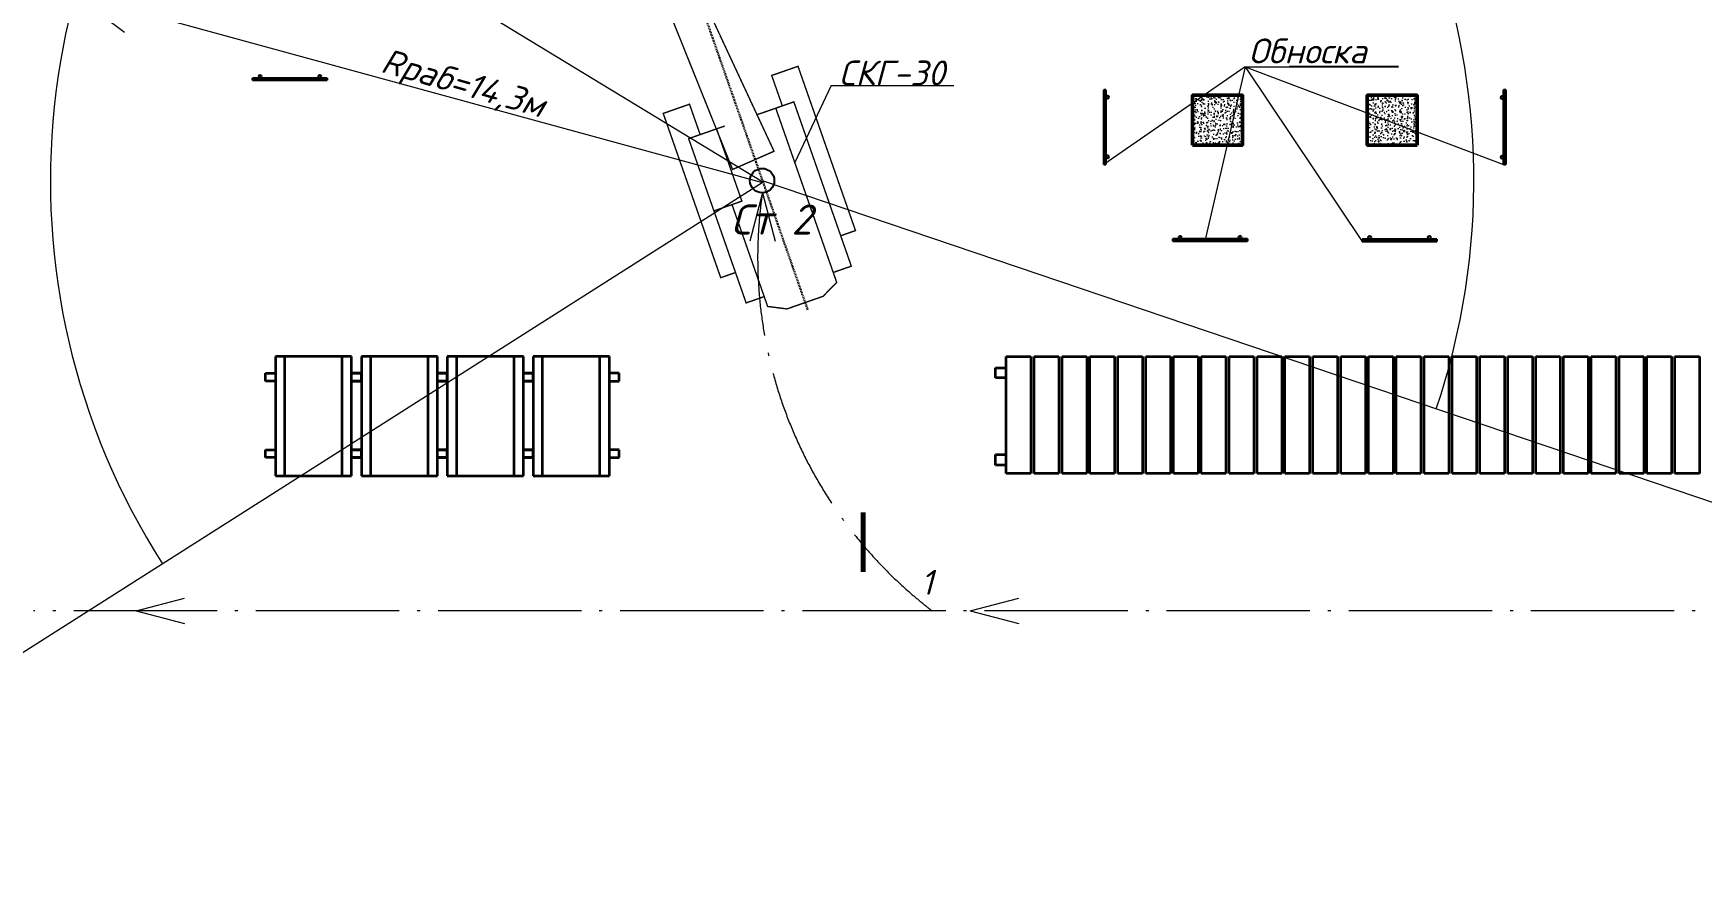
# Model space of a CAD drawing. Header units: millimetres. Extents: x 302528 to 620428, y -80391 to 59551.
# Drawn here: x 451423 to 468183, y 28498 to 36844 of the extents above; entities that cross this region are included whole.
import ezdxf
from ezdxf.enums import TextEntityAlignment as Align

# ---------------------------------------------------------------- set-up
doc = ezdxf.new("R2010")
doc.units = ezdxf.units.MM
doc.header["$MEASUREMENT"] = 0
doc.linetypes.add('ACAD_ISO04W100', pattern=[30.5, 24, -3, 0.5, -3])
doc.linetypes.add('ОСЬ1', pattern=[16, 10, -3, 0, -3])
for name, color, linetype in [('1текст-мое', 2, 'Continuous'), ('Основная', 7, 'Continuous'), ('ЦЕНТР', 7, 'ОСЬ1')]:
    doc.layers.add(name, color=color, linetype=linetype)
for name, color, linetype, lineweight in [('контур', 90, 'Continuous', 30), ('Размеры', 252, 'Continuous', 9), ('Фундамент', 245, 'Continuous', 50)]:
    doc.layers.add(name, color=color, linetype=linetype, lineweight=lineweight)
doc.styles.get("Standard").update_dxf_attribs({"font": 'isocpeui.ttf', "height": 300})
doc.styles.add('Италик', font='isocpeui.ttf')
doc.dimstyles.new('1-100', dxfattribs={"dimscale": 100, "dimtxt": 3, "dimasz": 2.5, "dimexe": 1.25, "dimexo": 0.625, "dimtad": 1, "dimdec": 0, "dimrnd": 5, "dimtxsty": 'Standard', "dimblk": 'ARCHTICK', "dimcen": 2.5, "dimadec": 0, "dimazin": 0, "dimtfac": 1, "dimtdec": 0, "dimtmove": 1, "dimatfit": 2, "dimfxl": 1, "dimarcsym": 0})
pattern_1 = [(50, (329625.8, -61958.12), (91.092334, -7.969543), [9.525, -104.775]), (355, (329625.8, -61958.12), (-17.621413, 95.52832), [7.62, -83.82]), (100.451, (329633.39, -61958.79), (73.47125, 87.558344), [8.095, -89.045]), (46.1842, (329625.8, -61932.72), (135.53952, -21.021164), [14.2875, -157.1625]), (96.6356, (329637.1, -61934.47), (118.70212, 123.71278), [12.1425, -133.5675]), (351.184, (329625.8, -61932.72), (118.7023, 123.71256), [11.43, -125.73]), (21, (329638.5, -61939.07), (75.80744, -51.13276), [9.525, -104.775]), (326, (329638.5, -61939.07), (30.901014, 92.093983), [7.62, -83.82]), (71.4514, (329644.82, -61943.33), (106.708245, 40.96143), [8.095, -89.045]), (37.5, (329625.802, -61958.122), (1.5443016, 42.2775194), [0, -82.804, 0, -85.09, 0, -84.1375]), (7.5, (329625.802, -61958.12), (33.409831, 50.090287), [0, -48.514, 0, -80.899, 0, -32.0675]), (327.5, (329597.48, -61958.122), (67.7952976, -2.864372), [0, -31.75, 0, -99.06, 0, -131.445]), (317.5, (329584.78, -61958.12), (74.06459, 12.713246), [0, -41.275, 0, -65.786, 0, -93.345])]

# ---------------------------------------------------------------- blocks, each defined once
blk = doc.blocks.new('A$C53EE5EC6')
at = {"lineweight": 15, "ltscale": 100}
for p, q in [((5843, 4121), (0, 0)), ((0, 0), (338, 523)), ((0, 0), (606, 142))]:
    blk.add_line(p, q, dxfattribs=at)
blk = doc.blocks.new('A$C1634580B')
at = {"lineweight": 15, "ltscale": 100}
for p, q in [((8396, 8989), (0, 0)), ((0, 0), (234, 577)), ((0, 0), (569, 253))]:
    blk.add_line(p, q, dxfattribs=at)
blk = doc.blocks.new('_ArchTick')
at = {"color": 0, "const_width": 0.15}
blk.add_lwpolyline([(-0.5, -0.5), (0.5, 0.5)], dxfattribs=at)
blk = doc.blocks.new('*D345')
at = {"color": 0, "linetype": 'ByBlock', "lineweight": -2, "transparency": 16777216}
for p, q in [((494931, 36573), (495552, 35873)), ((490945, 31958), (495469, 35966)), ((490408, 32565), (491028, 31865))]:
    blk.add_line(p, q, dxfattribs=at)
at = {"layer": 'Defpoints', "color": 0, "linetype": 'ByBlock', "lineweight": 9, "transparency": 16777216}
for p in [(494890, 36620), (495469, 35966), (490366, 32612)]:
    blk.add_point(p, dxfattribs=at)
at = {"color": 0, "linetype": 'ByBlock', "lineweight": -2, "transparency": 16777216, "xscale": 250, "yscale": 250, "zscale": 250}
for p, rotation in [((495469, 35966), 41.5417763354136), ((490945, 31958), 221.5417763354136)]:
    blk.add_blockref('_ArchTick', p, dxfattribs=dict(at, rotation=rotation))
at = {"color": 0, "linetype": 'ByBlock', "lineweight": 9, "transparency": 16777216, "insert": (493083, 34103), "char_height": 300, "width": 73704.55, "attachment_point": 5, "rotation": 41.5418, "style": 'Италик'}
blk.add_mtext('{\\fISOCPEUR|b0|i0|c204|p34;\\H0.83333x;1200}', dxfattribs=at)

msp = doc.modelspace()

# ---------------------------------------------------------------- hatches: boundary and pattern name
at = {"layer": 'Фундамент', "lineweight": 9}
h = msp.add_hatch(dxfattribs=at)
h.set_pattern_fill('AR-CONC', color=256, scale=0.5, style=0)
h.set_pattern_definition(pattern_1)
h.paths.add_polyline_path([(463568.754, 36221.193), (463568.754, 35721.193), (463068.754, 35721.193), (463068.754, 36221.193)])
h = msp.add_hatch(dxfattribs=at)
h.set_pattern_fill('AR-CONC', color=256, scale=0.5, style=0)
h.set_pattern_definition(pattern_1)
h.paths.add_polyline_path([(464823.754, 36221.193), (464823.754, 35721.193), (465323.754, 35721.193), (465323.754, 36221.193)])

# ---------------------------------------------------------------- linework, layer by layer
at = {"color": 0, "lineweight": 9}
for q in [(462176.176, 35526.992), (463191.066, 34754.676), (464772.345, 34752.513), (466193.554, 35524.829)]:
    msp.add_line((463597.588, 36506.577), q, dxfattribs=at)
at = {"lineweight": 15, "ltscale": 100}
for p, q in [((459436.747, 36319.504), (459071.422, 35547.106)), ((459436.747, 36319.504), (460668.415, 36319.504)), ((458744.083, 35363.693), (470394.247, 31418.69)), ((458752.874, 35347.443), (448374.035, 28749.113))]:
    msp.add_line(p, q, dxfattribs=at)
at = {"color": 0, "lineweight": 35}
for p, q in [((454618.707, 33595.187), (453853.78, 33595.187)), ((453853.78, 33595.187), (453853.78, 32397.217)), ((453947.718, 32397.217), (453947.718, 33595.187)), ((454523.707, 32397.217), (454523.707, 33595.187)), ((454618.707, 32397.217), (454618.707, 33595.187)), ((455482.55, 33595.187), (454717.622, 33595.187)), ((454717.622, 33595.187), (454717.622, 32397.217)), ((454811.561, 32397.217), (454811.561, 33595.187)), ((455387.55, 32397.217), (455387.55, 33595.187)), ((455482.55, 32397.217), (455482.55, 33595.187)), ((456346.392, 33595.187), (455581.465, 33595.187)), ((455581.465, 33595.187), (455581.465, 32397.217)), ((455675.403, 32397.217), (455675.403, 33595.187)), ((456251.392, 32397.217), (456251.392, 33595.187)), ((456346.392, 32397.217), (456346.392, 33595.187)), ((457210.235, 33595.187), (456445.307, 33595.187)), ((456445.307, 33595.187), (456445.307, 32397.217)), ((456539.246, 32397.217), (456539.246, 33595.187)), ((457115.235, 32397.217), (457115.235, 33595.187)), ((457210.235, 32397.217), (457210.235, 33595.187)), ((461196.885, 32421.226), (461196.885, 33595.187)), ((461196.885, 33595.187), (461444.566, 33595.187)), ((461444.566, 33595.187), (461444.566, 32421.226)), ((461477.066, 32421.226), (461477.066, 33595.187)), ((461477.066, 33595.187), (461724.747, 33595.187)), ((461724.747, 33595.187), (461724.747, 32421.226)), ((461757.247, 32421.226), (461757.247, 33595.187)), ((461757.247, 33595.187), (462004.927, 33595.187)), ((462004.927, 33595.187), (462004.927, 32421.226)), ((462037.427, 32421.226), (462037.427, 33595.187)), ((462037.427, 33595.187), (462285.108, 33595.187)), ((462285.108, 33595.187), (462285.108, 32421.226)), ((462317.608, 32421.226), (462317.608, 33595.187)), ((462317.608, 33595.187), (462565.289, 33595.187)), ((462565.289, 33595.187), (462565.289, 32421.226)), ((462597.789, 32421.226), (462597.789, 33595.187)), ((462597.789, 33595.187), (462845.47, 33595.187)), ((462845.47, 33595.187), (462845.47, 32421.226)), ((462877.97, 32421.226), (462877.97, 33595.187)), ((462877.97, 33595.187), (463125.651, 33595.187)), ((463125.651, 33595.187), (463125.651, 32421.226)), ((463155.651, 32421.226), (463155.651, 33595.187)), ((463155.651, 33595.187), (463403.332, 33595.187)), ((463403.332, 33595.187), (463403.332, 32421.226)), ((463435.832, 32421.226), (463435.832, 33595.187)), ((463435.832, 33595.187), (463683.513, 33595.187)), ((463683.513, 33595.187), (463683.513, 32421.226)), ((463716.013, 32421.226), (463716.013, 33595.187)), ((463716.013, 33595.187), (463963.694, 33595.187)), ((463963.694, 33595.187), (463963.694, 32421.226)), ((463996.194, 32421.226), (463996.194, 33595.187)), ((463996.194, 33595.187), (464243.875, 33595.187)), ((464243.875, 33595.187), (464243.875, 32421.226)), ((464276.375, 32421.226), (464276.375, 33595.187)), ((464276.375, 33595.187), (464524.056, 33595.187)), ((464524.056, 33595.187), (464524.056, 32421.226)), ((464556.556, 32421.226), (464556.556, 33595.187)), ((464556.556, 33595.187), (464804.237, 33595.187)), ((464804.237, 33595.187), (464804.237, 32421.226)), ((464836.737, 32421.226), (464836.737, 33595.187)), ((464836.737, 33595.187), (465084.418, 33595.187)), ((465084.418, 33595.187), (465084.418, 32421.226)), ((465114.418, 32421.226), (465114.418, 33595.187)), ((465114.418, 33595.187), (465362.098, 33595.187)), ((465362.098, 33595.187), (465362.098, 32421.226)), ((465394.598, 32421.226), (465394.598, 33595.187)), ((465394.598, 33595.187), (465642.279, 33595.187)), ((465642.279, 33595.187), (465642.279, 32421.226)), ((465674.779, 32421.226), (465674.779, 33595.187)), ((465674.779, 33595.187), (465922.46, 33595.187)), ((465922.46, 33595.187), (465922.46, 32421.226)), ((465954.96, 32421.226), (465954.96, 33595.187)), ((465954.96, 33595.187), (466202.641, 33595.187)), ((466202.641, 33595.187), (466202.641, 32421.226)), ((466235.141, 32421.226), (466235.141, 33595.187)), ((466235.141, 33595.187), (466482.822, 33595.187)), ((466482.822, 33595.187), (466482.822, 32421.226)), ((466515.322, 32421.226), (466515.322, 33595.187)), ((466515.322, 33595.187), (466763.003, 33595.187)), ((466763.003, 33595.187), (466763.003, 32421.226)), ((466795.503, 32421.226), (466795.503, 33595.187)), ((466795.503, 33595.187), (467043.184, 33595.187)), ((467043.184, 33595.187), (467043.184, 32421.226)), ((467073.184, 32421.226), (467073.184, 33595.187)), ((467073.184, 33595.187), (467320.865, 33595.187)), ((467320.865, 33595.187), (467320.865, 32421.226)), ((467353.365, 32421.226), (467353.365, 33595.187)), ((467353.365, 33595.187), (467601.046, 33595.187)), ((467601.046, 33595.187), (467601.046, 32421.226)), ((467633.546, 32421.226), (467633.546, 33595.187)), ((467633.546, 33595.187), (467881.227, 33595.187)), ((467881.227, 33595.187), (467881.227, 32421.226)), ((467913.727, 32421.226), (467913.727, 33595.187)), ((467913.727, 33595.187), (468161.408, 33595.187)), ((468161.408, 33595.187), (468161.408, 32421.226)), ((453754.865, 33346.568), (453754.865, 33428.435)), ((453754.865, 33428.435), (453853.78, 33428.435)), ((454618.707, 33346.568), (454618.707, 33428.435)), ((454618.707, 33428.435), (454717.622, 33428.435)), ((454717.622, 33428.435), (454618.707, 33428.435)), ((454717.622, 33346.568), (454717.622, 33428.435)), ((455482.55, 33346.568), (455482.55, 33428.435)), ((455482.55, 33428.435), (455581.465, 33428.435)), ((455581.465, 33428.435), (455482.55, 33428.435)), ((455581.465, 33346.568), (455581.465, 33428.435)), ((456346.392, 33346.568), (456346.392, 33428.435)), ((456346.392, 33428.435), (456445.307, 33428.435)), ((456445.307, 33428.435), (456346.392, 33428.435)), ((456445.307, 33346.568), (456445.307, 33428.435)), ((457309.15, 33428.435), (457210.235, 33428.435)), ((457309.15, 33346.568), (457309.15, 33428.435)), ((461089.78, 33381.132), (461089.78, 33481.47)), ((461089.78, 33481.47), (461196.885, 33481.47)), ((461196.885, 33381.132), (461089.78, 33381.132)), ((453853.78, 33346.568), (453754.865, 33346.568)), ((454717.622, 33346.568), (454618.707, 33346.568)), ((454618.707, 33346.568), (454717.622, 33346.568)), ((455581.465, 33346.568), (455482.55, 33346.568)), ((455482.55, 33346.568), (455581.465, 33346.568)), ((456445.307, 33346.568), (456346.392, 33346.568)), ((456346.392, 33346.568), (456445.307, 33346.568)), ((457210.235, 33346.568), (457309.15, 33346.568)), ((453754.865, 32581.435), (453754.865, 32658.455)), ((453754.865, 32658.455), (453853.78, 32658.455)), ((453853.78, 32581.435), (453754.865, 32581.435)), ((454618.707, 32581.435), (454618.707, 32658.455)), ((454618.707, 32658.455), (454717.622, 32658.455)), ((454717.622, 32658.455), (454618.707, 32658.455)), ((454717.622, 32581.435), (454618.707, 32581.435)), ((454618.707, 32581.435), (454717.622, 32581.435)), ((454717.622, 32581.435), (454717.622, 32658.455)), ((455482.55, 32581.435), (455482.55, 32658.455)), ((455482.55, 32658.455), (455581.465, 32658.455)), ((455581.465, 32658.455), (455482.55, 32658.455)), ((455581.465, 32581.435), (455482.55, 32581.435)), ((455482.55, 32581.435), (455581.465, 32581.435)), ((455581.465, 32581.435), (455581.465, 32658.455)), ((456346.392, 32581.435), (456346.392, 32658.455)), ((456346.392, 32658.455), (456445.307, 32658.455)), ((456445.307, 32658.455), (456346.392, 32658.455)), ((456445.307, 32581.435), (456346.392, 32581.435)), ((456346.392, 32581.435), (456445.307, 32581.435)), ((456445.307, 32581.435), (456445.307, 32658.455)), ((457309.15, 32658.455), (457210.235, 32658.455)), ((457210.235, 32581.435), (457309.15, 32581.435)), ((457309.15, 32581.435), (457309.15, 32658.455)), ((461089.78, 32504.841), (461089.78, 32611.869)), ((461089.78, 32611.869), (461196.885, 32611.869)), ((453853.78, 32397.217), (454618.707, 32397.217)), ((454717.622, 32397.217), (455482.55, 32397.217)), ((455581.465, 32397.217), (456346.392, 32397.217)), ((456445.307, 32397.217), (457210.235, 32397.217)), ((461196.885, 32504.841), (461089.78, 32504.841)), ((461444.566, 32421.226), (461196.885, 32421.226)), ((461724.747, 32421.226), (461477.066, 32421.226)), ((462004.927, 32421.226), (461757.247, 32421.226)), ((462285.108, 32421.226), (462037.427, 32421.226)), ((462565.289, 32421.226), (462317.608, 32421.226)), ((462845.47, 32421.226), (462597.789, 32421.226)), ((463125.651, 32421.226), (462877.97, 32421.226)), ((463403.332, 32421.226), (463155.651, 32421.226)), ((463683.513, 32421.226), (463435.832, 32421.226)), ((463963.694, 32421.226), (463716.013, 32421.226)), ((464243.875, 32421.226), (463996.194, 32421.226)), ((464524.056, 32421.226), (464276.375, 32421.226)), ((464804.237, 32421.226), (464556.556, 32421.226)), ((465084.418, 32421.226), (464836.737, 32421.226)), ((465362.098, 32421.226), (465114.418, 32421.226)), ((465642.279, 32421.226), (465394.598, 32421.226)), ((465922.46, 32421.226), (465674.779, 32421.226)), ((466202.641, 32421.226), (465954.96, 32421.226)), ((466482.822, 32421.226), (466235.141, 32421.226)), ((466763.003, 32421.226), (466515.322, 32421.226)), ((467043.184, 32421.226), (466795.503, 32421.226)), ((467320.865, 32421.226), (467073.184, 32421.226)), ((467601.046, 32421.226), (467353.365, 32421.226)), ((467881.227, 32421.226), (467633.546, 32421.226)), ((468161.408, 32421.226), (467913.727, 32421.226))]:
    msp.add_line(p, q, dxfattribs=at)
at = {"color": 0, "linetype": 'ACAD_ISO04W100', "lineweight": 9, "ltscale": 60}
msp.add_line((471568.057, 31039.882), (451422.77, 31039.882), dxfattribs=at)
at = {"const_width": 13.995}
for points in [[(458655.51, 35566.987), (458447.333, 35475.45), (455999.449, 41572.676), (456047.49, 41593.8)], [(458655.51, 35566.987), (458863.688, 35658.523), (456091.998, 41612.39), (456044.071, 41592.003)], [(458947.11, 36114.563), (458840.282, 36420.05), (459104.486, 36512.442), (459681.939, 34861.165), (459533.324, 34809.194)], [(458121.472, 35825.837), (458014.643, 36131.324), (457750.439, 36038.931), (458327.891, 34387.654), (458476.506, 34439.625)], [(458699.419, 36027.946), (459062.7, 36154.985), (459640.152, 34503.708), (459458.512, 34440.188)], [(458881.059, 36091.465), (459493.159, 34341.112), (459356.904, 34200.803), (459175.263, 34137.283)], [(458286.6, 35883.583), (458369.164, 35912.455)], [(458259.962, 35058.854), (458583.335, 34134.139), (458764.975, 34197.658)], [(458441.602, 35122.373), (458799.623, 34098.582), (458993.623, 34073.763), (459175.263, 34137.283)]]:
    msp.add_lwpolyline(points, dxfattribs=at)
msp.add_lwpolyline([(458259.962, 35058.854), (458005.883, 35785.416), (458286.6, 35883.583), (458540.679, 35157.021)], close=True, dxfattribs=at)
at = {"linetype": 'ByBlock', "lineweight": 9}
msp.add_lwpolyline([(459760.614, 32028.332, 50, 50, 0), (459760.614, 31428.332, 50, 50, 0), (459760.614, 31628.332, 0, 80, 0), (460160.614, 31628.332, 0, 0, 0), (460760.614, 31628.332, 0, 0, 0)], format="xyseb", dxfattribs=at)
at = {"color": 0, "lineweight": -3}
msp.add_circle((458744.056, 35363.693), 122.409, dxfattribs=at)
at = {"lineweight": 15, "ltscale": 100}
for radius, start, end in [(12300, 341.2928047, 212.532015), (7150, 341.292834, 212.5939003)]:
    msp.add_arc((458744.056, 35363.693), radius, start, end, dxfattribs=at)
at = {"linetype": 'ACAD_ISO04W100', "lineweight": 9, "ltscale": 60}
msp.add_arc((463174.288, 34591.207), 4475.065, 171.6469239, 232.521421, dxfattribs=at)
at = {"layer": 'контур', "color": 0, "linetype": 'ACAD_ISO04W100', "lineweight": 9, "ltscale": 60}
for p, q in [((458746.697, 35241.313), (458619.564, 34753.611)), ((458746.697, 35241.313), (458873.829, 34753.611)), ((452454.063, 31039.882), (452941.765, 31167.014)), ((452454.063, 31039.882), (452941.765, 30912.749)), ((460834.063, 31039.882), (461321.765, 31167.014)), ((460834.063, 31039.882), (461321.765, 30912.749))]:
    msp.add_line(p, q, dxfattribs=at)
at = {"layer": 'Основная', "color": 0, "lineweight": 30}
for p, q in [((454375.333, 36394.676), (453625.333, 36394.676)), ((453625.333, 36394.676), (453625.333, 36372.176)), ((453625.333, 36372.176), (454375.333, 36372.176)), ((454375.333, 36394.676), (454375.333, 36372.176)), ((462176.176, 36276.992), (462176.176, 35526.992)), ((462198.676, 36276.992), (462176.176, 36276.992)), ((462198.676, 35526.992), (462198.676, 36276.992)), ((466193.554, 35524.829), (466193.554, 36274.829)), ((466193.554, 36274.829), (466216.054, 36274.829)), ((466216.054, 36274.829), (466216.054, 35524.829)), ((462198.676, 35526.992), (462176.176, 35526.992)), ((466193.554, 35524.829), (466216.054, 35524.829)), ((463619.886, 34777.176), (462869.886, 34777.176)), ((462869.886, 34777.176), (462869.886, 34754.676)), ((462869.886, 34754.676), (463619.886, 34754.676)), ((463619.886, 34777.176), (463619.886, 34754.676)), ((464772.345, 34775.013), (465522.345, 34775.013)), ((464772.345, 34775.013), (464772.345, 34752.513)), ((465522.345, 34752.513), (464772.345, 34752.513)), ((465522.345, 34775.013), (465522.345, 34752.513))]:
    msp.add_line(p, q, dxfattribs=at)
for centre in [(453700.333, 36409.676), (454300.333, 36409.676), (462213.676, 36201.992), (466178.554, 36199.829), (462213.676, 35601.992), (466178.554, 35599.829), (462944.886, 34792.176), (463544.886, 34792.176), (464847.345, 34790.013), (465447.345, 34790.013)]:
    msp.add_circle(centre, 15, dxfattribs=at)
at = {"layer": 'Размеры', "color": 0, "lineweight": 9}
msp.add_line((463597.588, 36506.577), (465010.925, 36506.577), dxfattribs=at)
at = {"layer": 'Фундамент'}
for points in [[(463068.754, 35721.193), (463568.754, 35721.193), (463568.754, 36221.193), (463068.754, 36221.193)], [(465323.754, 35721.193), (464823.754, 35721.193), (464823.754, 36221.193), (465323.754, 36221.193)]]:
    msp.add_lwpolyline(points, close=True, dxfattribs=at)
at = {"layer": 'ЦЕНТР'}
msp.add_line((458187.82, 36960.967), (459201.249, 34062.975), dxfattribs=at)
at = {"layer": 'ЦЕНТР', "linetype": 'ByBlock'}
msp.add_line((465137.037, 36506.577), (464037.456, 36506.577), dxfattribs=at)

# ---------------------------------------------------------------- block references
at = {"lineweight": 15, "ltscale": 100}
for name, p, rotation in [('A$C1634580B', (448242.163, 41737.235), 281.7499320247313), ('A$C53EE5EC6', (451842.44, 37231.902), 309.507487642987)]:
    msp.add_blockref(name, p, dxfattribs=dict(at, rotation=rotation))

# ---------------------------------------------------------------- texts
at = {"linetype": 'ByBlock', "lineweight": 9, "style": 'Италик'}
msp.add_text('Rраб=14,3м', height=250, rotation=344.059522, dxfattribs=at).set_placement((455689.505, 36154.743), align=Align.BOTTOM_CENTER)
msp.add_text('СКГ-30', height=250, dxfattribs=at).set_placement((460047.021, 36245.123), align=Align.BOTTOM_CENTER)
msp.add_text('1', height=250, dxfattribs=at).set_placement((460337.391, 31451.556), align=Align.TOP_LEFT)
at = {"layer": '1текст-мое', "color": 0, "style": 'Италик'}
msp.add_text('Обноска ', height=250, dxfattribs=at).set_placement((463631.852, 36541.687))
at = {"layer": 'контур', "color": 0, "insert": (458430.839, 35123.562), "char_height": 302.4, "width": 1387.89851, "attachment_point": 1, "style": 'Италик'}
msp.add_mtext('Ст 2', dxfattribs=at)

# ---------------------------------------------------------------- dimensions: what is measured, and where the dimension line sits
at = {"color": 0, "linetype": 'ByBlock', "lineweight": 9}
dim = msp.add_aligned_dim(p1=(490366.365, 32611.761), p2=(494889.766, 36619.612), distance=-872.962, text='{\\fISOCPEUR|b0|i0|c204|p34;\\H0.83333x;1200}', dimstyle='1-100', override={"dimtxsty": 'Италик'}, dxfattribs=at)
dim.commit()
dim.dimension.update_dxf_attribs({"geometry": '*D345', "text_midpoint": (493082.641, 34102.636)})

doc.saveas('drawing.dxf')
